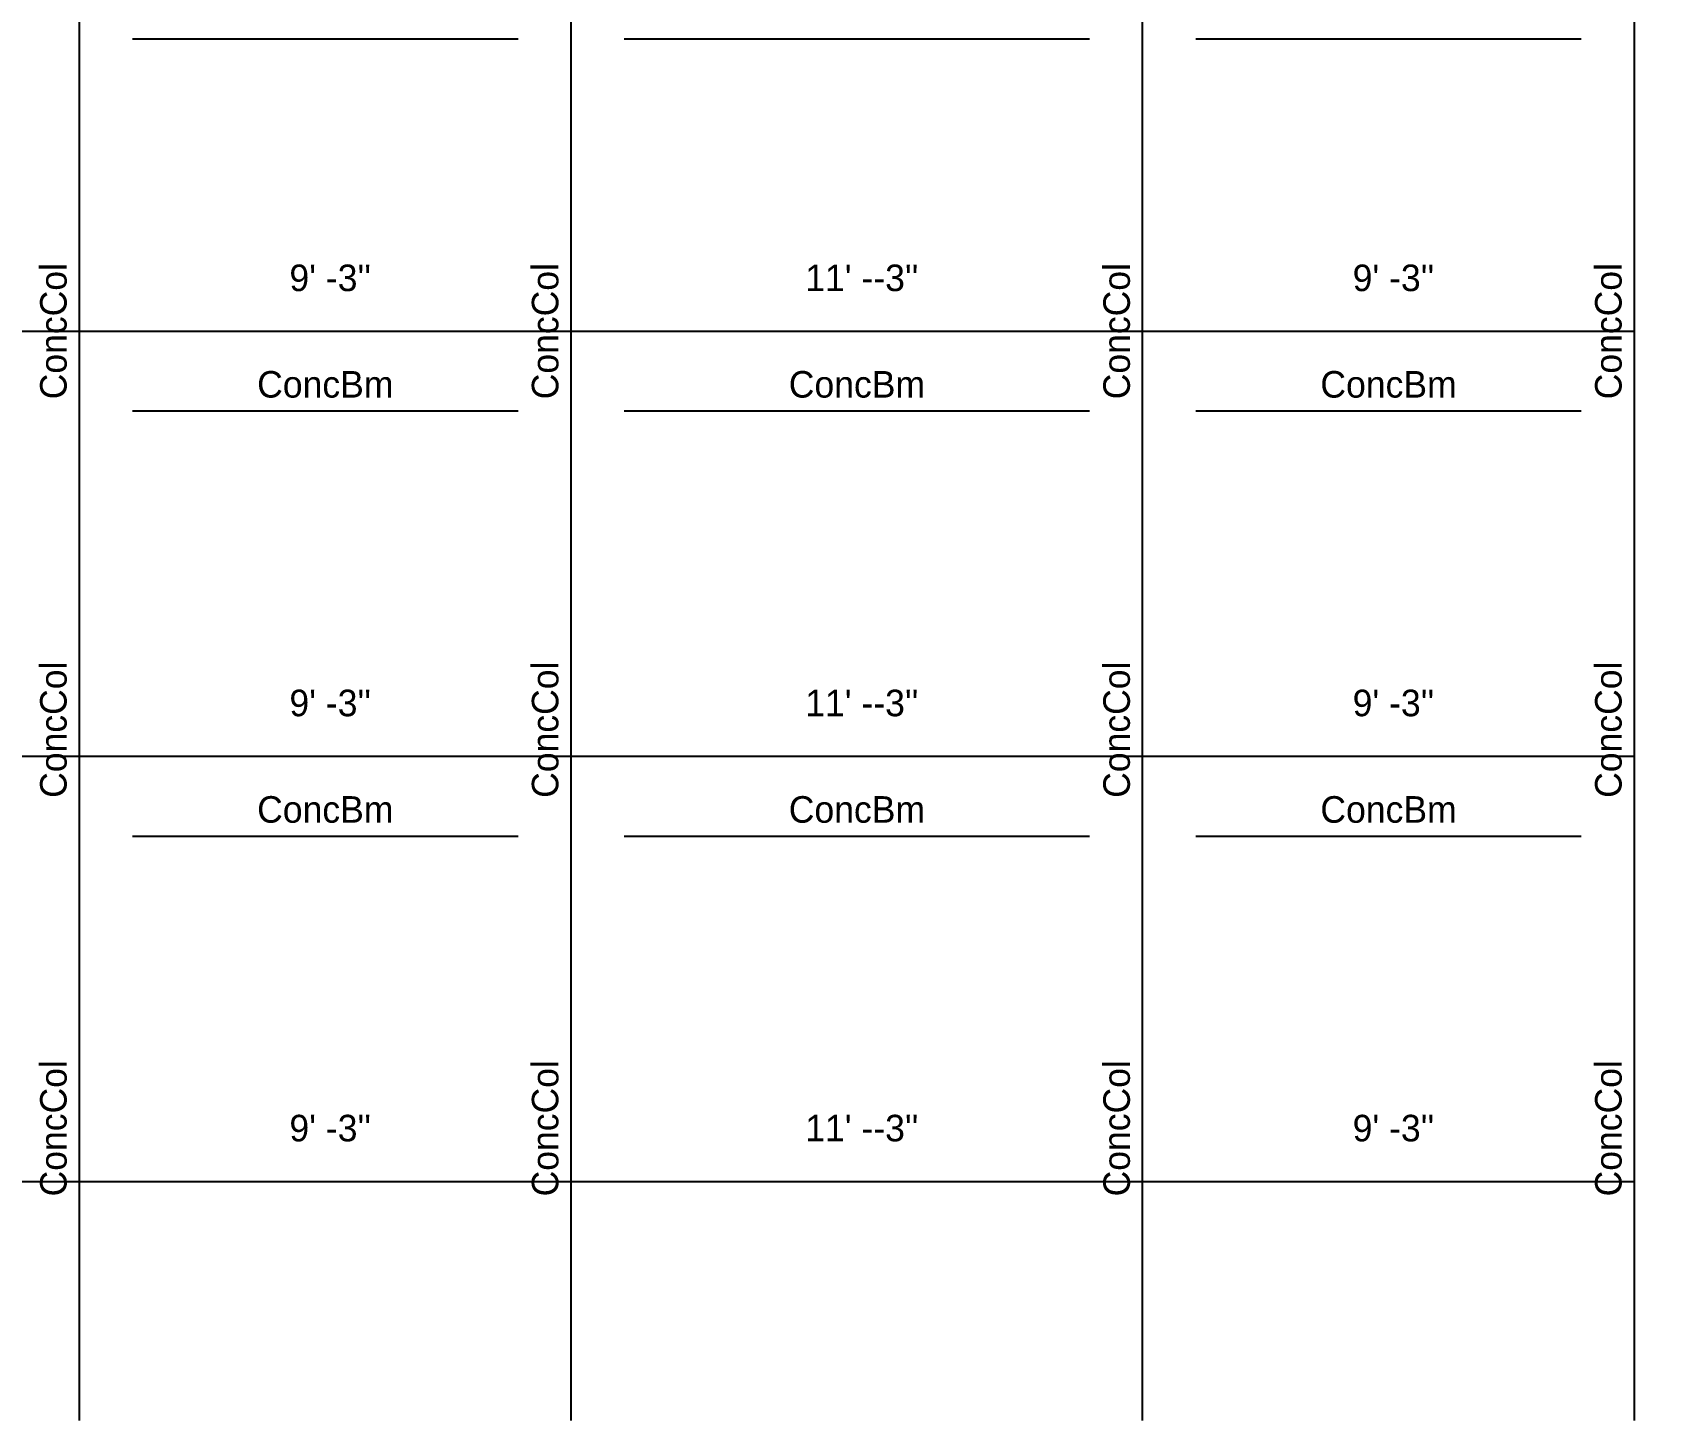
# Model space of a CAD drawing. Extents: x -38 to 2998, y -195 to 11529.
# Drawn here: x 1723.4 to 2089.8, y 1308 to 1621.5 of the extents above; entities that cross this region are included whole.
import ezdxf
from ezdxf.enums import TextEntityAlignment as Align

# ---------------------------------------------------------------- set-up
doc = ezdxf.new("R2010")
doc.units = 0
doc.header["$MEASUREMENT"] = 0
doc.layers.get('0').update_dxf_attribs({"linetype": 'CONTINUOUS'})
for name, color, linetype in [('CENTERLINES', 7, 'CONTINUOUS'), ('DIMENSIONS', 4, 'CONTINUOUS'), ('TEXT', 5, 'CONTINUOUS')]:
    doc.layers.add(name, color=color, linetype=linetype)
doc.dimstyles.get("Standard").update_dxf_attribs({"dimtxt": 0.18, "dimasz": 0.18, "dimexe": 0.18, "dimexo": 0.0625, "dimgap": 0.09, "dimtad": 0, "dimtih": 1, "dimtoh": 1, "dimdec": 4, "dimzin": 0, "dimtxsty": 'STANDARD', "dimcen": 0.09, "dimazin": 3, "dimtfac": 1, "dimtdec": 4, "dimtofl": 0, "dimtmove": 0, "dimatfit": 3, "dimtolj": 1, "dimtzin": 0})

# ---------------------------------------------------------------- blocks, each defined once
blk = doc.blocks.new('*D3449')
at = {"color": 1, "linetype": 'BYBLOCK'}
for points in [[(1516.77, 1366.77), (1515.71, 1365.71), (1508.29, 1358.29), (1507.23, 1357.23)], [(1738.77, 1366.77), (1737.71, 1365.71), (1730.29, 1358.29), (1729.23, 1357.23)]]:
    blk.add_solid(points, dxfattribs=at)
at = {"layer": 'DIMENSIONS', "color": 9, "linetype": 'BYBLOCK'}
for p, q in [((1512, 1362), (1512, 1380)), ((1734, 1362), (1734, 1380))]:
    blk.add_line(p, q, dxfattribs=at)
at = {"layer": 'DIMENSIONS', "color": 0, "linetype": 'BYBLOCK'}
blk.add_line((1512, 1362), (1734, 1362), dxfattribs=at)
at = {"layer": 'DIMENSIONS', "color": 0, "linetype": 'BYBLOCK', "insert": (1623, 1374), "char_height": 6, "attachment_point": 5}
blk.add_mtext("\\A1; 18' -6''", dxfattribs=at)
blk = doc.blocks.new('*D3450')
at = {"color": 1, "linetype": 'BYBLOCK'}
for points in [[(1738.77, 1366.77), (1737.71, 1365.71), (1730.29, 1358.29), (1729.23, 1357.23)], [(1849.77, 1366.77), (1848.71, 1365.71), (1841.29, 1358.29), (1840.23, 1357.23)]]:
    blk.add_solid(points, dxfattribs=at)
at = {"layer": 'DIMENSIONS', "color": 9, "linetype": 'BYBLOCK'}
for p, q in [((1734, 1362), (1734, 1380)), ((1845, 1362), (1845, 1380))]:
    blk.add_line(p, q, dxfattribs=at)
at = {"layer": 'DIMENSIONS', "color": 0, "linetype": 'BYBLOCK'}
blk.add_line((1734, 1362), (1845, 1362), dxfattribs=at)
at = {"layer": 'DIMENSIONS', "color": 0, "linetype": 'BYBLOCK', "insert": (1789.5, 1374), "char_height": 6, "attachment_point": 5}
blk.add_mtext("\\A1; 9' -3''", dxfattribs=at)
blk = doc.blocks.new('*D3451')
at = {"color": 1, "linetype": 'BYBLOCK'}
for points in [[(1849.77, 1366.77), (1848.71, 1365.71), (1841.29, 1358.29), (1840.23, 1357.23)], [(1978.77, 1366.77), (1977.71, 1365.71), (1970.29, 1358.29), (1969.23, 1357.23)]]:
    blk.add_solid(points, dxfattribs=at)
at = {"layer": 'DIMENSIONS', "color": 9, "linetype": 'BYBLOCK'}
for p, q in [((1845, 1362), (1845, 1380)), ((1974, 1362), (1974, 1380))]:
    blk.add_line(p, q, dxfattribs=at)
at = {"layer": 'DIMENSIONS', "color": 0, "linetype": 'BYBLOCK'}
blk.add_line((1845, 1362), (1974, 1362), dxfattribs=at)
at = {"layer": 'DIMENSIONS', "color": 0, "linetype": 'BYBLOCK', "insert": (1909.5, 1374), "char_height": 6, "attachment_point": 5}
blk.add_mtext("\\A1; 11' --3''", dxfattribs=at)
blk = doc.blocks.new('*D3452')
at = {"color": 1, "linetype": 'BYBLOCK'}
for points in [[(1978.77, 1366.77), (1977.71, 1365.71), (1970.29, 1358.29), (1969.23, 1357.23)], [(2089.77, 1366.77), (2088.71, 1365.71), (2081.29, 1358.29), (2080.23, 1357.23)]]:
    blk.add_solid(points, dxfattribs=at)
at = {"layer": 'DIMENSIONS', "color": 9, "linetype": 'BYBLOCK'}
for p, q in [((1974, 1362), (1974, 1380)), ((2085, 1362), (2085, 1380))]:
    blk.add_line(p, q, dxfattribs=at)
at = {"layer": 'DIMENSIONS', "color": 0, "linetype": 'BYBLOCK'}
blk.add_line((1974, 1362), (2085, 1362), dxfattribs=at)
at = {"layer": 'DIMENSIONS', "color": 0, "linetype": 'BYBLOCK', "insert": (2029.5, 1374), "char_height": 6, "attachment_point": 5}
blk.add_mtext("\\A1; 9' -3''", dxfattribs=at)
blk = doc.blocks.new('*D3465')
at = {"color": 1, "linetype": 'BYBLOCK'}
for points in [[(1516.77, 1558.77), (1515.71, 1557.71), (1508.29, 1550.29), (1507.23, 1549.23)], [(1738.77, 1558.77), (1737.71, 1557.71), (1730.29, 1550.29), (1729.23, 1549.23)]]:
    blk.add_solid(points, dxfattribs=at)
at = {"layer": 'DIMENSIONS', "color": 9, "linetype": 'BYBLOCK'}
for p, q in [((1512, 1554), (1512, 1572)), ((1734, 1554), (1734, 1572))]:
    blk.add_line(p, q, dxfattribs=at)
at = {"layer": 'DIMENSIONS', "color": 0, "linetype": 'BYBLOCK'}
blk.add_line((1512, 1554), (1734, 1554), dxfattribs=at)
at = {"layer": 'DIMENSIONS', "color": 0, "linetype": 'BYBLOCK', "insert": (1623, 1566), "char_height": 6, "attachment_point": 5}
blk.add_mtext("\\A1; 18' -6''", dxfattribs=at)
blk = doc.blocks.new('*D3466')
at = {"color": 1, "linetype": 'BYBLOCK'}
for points in [[(1738.77, 1558.77), (1737.71, 1557.71), (1730.29, 1550.29), (1729.23, 1549.23)], [(1849.77, 1558.77), (1848.71, 1557.71), (1841.29, 1550.29), (1840.23, 1549.23)]]:
    blk.add_solid(points, dxfattribs=at)
at = {"layer": 'DIMENSIONS', "color": 9, "linetype": 'BYBLOCK'}
for p, q in [((1734, 1554), (1734, 1572)), ((1845, 1554), (1845, 1572))]:
    blk.add_line(p, q, dxfattribs=at)
at = {"layer": 'DIMENSIONS', "color": 0, "linetype": 'BYBLOCK'}
blk.add_line((1734, 1554), (1845, 1554), dxfattribs=at)
at = {"layer": 'DIMENSIONS', "color": 0, "linetype": 'BYBLOCK', "insert": (1789.5, 1566), "char_height": 6, "attachment_point": 5}
blk.add_mtext("\\A1; 9' -3''", dxfattribs=at)
blk = doc.blocks.new('*D3467')
at = {"color": 1, "linetype": 'BYBLOCK'}
for points in [[(1849.77, 1558.77), (1848.71, 1557.71), (1841.29, 1550.29), (1840.23, 1549.23)], [(1978.77, 1558.77), (1977.71, 1557.71), (1970.29, 1550.29), (1969.23, 1549.23)]]:
    blk.add_solid(points, dxfattribs=at)
at = {"layer": 'DIMENSIONS', "color": 9, "linetype": 'BYBLOCK'}
for p, q in [((1845, 1554), (1845, 1572)), ((1974, 1554), (1974, 1572))]:
    blk.add_line(p, q, dxfattribs=at)
at = {"layer": 'DIMENSIONS', "color": 0, "linetype": 'BYBLOCK'}
blk.add_line((1845, 1554), (1974, 1554), dxfattribs=at)
at = {"layer": 'DIMENSIONS', "color": 0, "linetype": 'BYBLOCK', "insert": (1909.5, 1566), "char_height": 6, "attachment_point": 5}
blk.add_mtext("\\A1; 11' --3''", dxfattribs=at)
blk = doc.blocks.new('*D3468')
at = {"color": 1, "linetype": 'BYBLOCK'}
for points in [[(1978.77, 1558.77), (1977.71, 1557.71), (1970.29, 1550.29), (1969.23, 1549.23)], [(2089.77, 1558.77), (2088.71, 1557.71), (2081.29, 1550.29), (2080.23, 1549.23)]]:
    blk.add_solid(points, dxfattribs=at)
at = {"layer": 'DIMENSIONS', "color": 9, "linetype": 'BYBLOCK'}
for p, q in [((1974, 1554), (1974, 1572)), ((2085, 1554), (2085, 1572))]:
    blk.add_line(p, q, dxfattribs=at)
at = {"layer": 'DIMENSIONS', "color": 0, "linetype": 'BYBLOCK'}
blk.add_line((1974, 1554), (2085, 1554), dxfattribs=at)
at = {"layer": 'DIMENSIONS', "color": 0, "linetype": 'BYBLOCK', "insert": (2029.5, 1566), "char_height": 6, "attachment_point": 5}
blk.add_mtext("\\A1; 9' -3''", dxfattribs=at)
blk = doc.blocks.new('*D3935')
at = {"color": 1, "linetype": 'BYBLOCK'}
for points in [[(1516.77, 1462.77), (1515.71, 1461.71), (1508.29, 1454.29), (1507.23, 1453.23)], [(1738.77, 1462.77), (1737.71, 1461.71), (1730.29, 1454.29), (1729.23, 1453.23)]]:
    blk.add_solid(points, dxfattribs=at)
at = {"layer": 'DIMENSIONS', "color": 9, "linetype": 'BYBLOCK'}
for p, q in [((1512, 1458), (1512, 1476)), ((1734, 1458), (1734, 1476))]:
    blk.add_line(p, q, dxfattribs=at)
at = {"layer": 'DIMENSIONS', "color": 0, "linetype": 'BYBLOCK'}
blk.add_line((1512, 1458), (1734, 1458), dxfattribs=at)
at = {"layer": 'DIMENSIONS', "color": 0, "linetype": 'BYBLOCK', "insert": (1623, 1470), "char_height": 6, "attachment_point": 5}
blk.add_mtext("\\A1; 18' -6''", dxfattribs=at)
blk = doc.blocks.new('*D3936')
at = {"color": 1, "linetype": 'BYBLOCK'}
for points in [[(1738.77, 1462.77), (1737.71, 1461.71), (1730.29, 1454.29), (1729.23, 1453.23)], [(1849.77, 1462.77), (1848.71, 1461.71), (1841.29, 1454.29), (1840.23, 1453.23)]]:
    blk.add_solid(points, dxfattribs=at)
at = {"layer": 'DIMENSIONS', "color": 9, "linetype": 'BYBLOCK'}
for p, q in [((1734, 1458), (1734, 1476)), ((1845, 1458), (1845, 1476))]:
    blk.add_line(p, q, dxfattribs=at)
at = {"layer": 'DIMENSIONS', "color": 0, "linetype": 'BYBLOCK'}
blk.add_line((1734, 1458), (1845, 1458), dxfattribs=at)
at = {"layer": 'DIMENSIONS', "color": 0, "linetype": 'BYBLOCK', "insert": (1789.5, 1470), "char_height": 6, "attachment_point": 5}
blk.add_mtext("\\A1; 9' -3''", dxfattribs=at)
blk = doc.blocks.new('*D3937')
at = {"color": 1, "linetype": 'BYBLOCK'}
for points in [[(1849.77, 1462.77), (1848.71, 1461.71), (1841.29, 1454.29), (1840.23, 1453.23)], [(1978.77, 1462.77), (1977.71, 1461.71), (1970.29, 1454.29), (1969.23, 1453.23)]]:
    blk.add_solid(points, dxfattribs=at)
at = {"layer": 'DIMENSIONS', "color": 9, "linetype": 'BYBLOCK'}
for p, q in [((1845, 1458), (1845, 1476)), ((1974, 1458), (1974, 1476))]:
    blk.add_line(p, q, dxfattribs=at)
at = {"layer": 'DIMENSIONS', "color": 0, "linetype": 'BYBLOCK'}
blk.add_line((1845, 1458), (1974, 1458), dxfattribs=at)
at = {"layer": 'DIMENSIONS', "color": 0, "linetype": 'BYBLOCK', "insert": (1909.5, 1470), "char_height": 6, "attachment_point": 5}
blk.add_mtext("\\A1; 11' --3''", dxfattribs=at)
blk = doc.blocks.new('*D3938')
at = {"color": 1, "linetype": 'BYBLOCK'}
for points in [[(1978.77, 1462.77), (1977.71, 1461.71), (1970.29, 1454.29), (1969.23, 1453.23)], [(2089.77, 1462.77), (2088.71, 1461.71), (2081.29, 1454.29), (2080.23, 1453.23)]]:
    blk.add_solid(points, dxfattribs=at)
at = {"layer": 'DIMENSIONS', "color": 9, "linetype": 'BYBLOCK'}
for p, q in [((1974, 1458), (1974, 1476)), ((2085, 1458), (2085, 1476))]:
    blk.add_line(p, q, dxfattribs=at)
at = {"layer": 'DIMENSIONS', "color": 0, "linetype": 'BYBLOCK'}
blk.add_line((1974, 1458), (2085, 1458), dxfattribs=at)
at = {"layer": 'DIMENSIONS', "color": 0, "linetype": 'BYBLOCK', "insert": (2029.5, 1470), "char_height": 6, "attachment_point": 5}
blk.add_mtext("\\A1; 9' -3''", dxfattribs=at)
blk = doc.blocks.new('*D4405')
at = {"color": 1, "linetype": 'BYBLOCK'}
for points in [[(1516.77, 1462.77), (1515.71, 1461.71), (1508.29, 1454.29), (1507.23, 1453.23)], [(1738.77, 1462.77), (1737.71, 1461.71), (1730.29, 1454.29), (1729.23, 1453.23)]]:
    blk.add_solid(points, dxfattribs=at)
at = {"layer": 'DIMENSIONS', "color": 9, "linetype": 'BYBLOCK'}
for p, q in [((1512, 1458), (1512, 1476)), ((1734, 1458), (1734, 1476))]:
    blk.add_line(p, q, dxfattribs=at)
at = {"layer": 'DIMENSIONS', "color": 0, "linetype": 'BYBLOCK'}
blk.add_line((1512, 1458), (1734, 1458), dxfattribs=at)
at = {"layer": 'DIMENSIONS', "color": 0, "linetype": 'BYBLOCK', "insert": (1623, 1470), "char_height": 6, "attachment_point": 5}
blk.add_mtext("\\A1; 18' -6''", dxfattribs=at)
blk = doc.blocks.new('*D4406')
at = {"color": 1, "linetype": 'BYBLOCK'}
for points in [[(1738.77, 1462.77), (1737.71, 1461.71), (1730.29, 1454.29), (1729.23, 1453.23)], [(1849.77, 1462.77), (1848.71, 1461.71), (1841.29, 1454.29), (1840.23, 1453.23)]]:
    blk.add_solid(points, dxfattribs=at)
at = {"layer": 'DIMENSIONS', "color": 9, "linetype": 'BYBLOCK'}
for p, q in [((1734, 1458), (1734, 1476)), ((1845, 1458), (1845, 1476))]:
    blk.add_line(p, q, dxfattribs=at)
at = {"layer": 'DIMENSIONS', "color": 0, "linetype": 'BYBLOCK'}
blk.add_line((1734, 1458), (1845, 1458), dxfattribs=at)
at = {"layer": 'DIMENSIONS', "color": 0, "linetype": 'BYBLOCK', "insert": (1789.5, 1470), "char_height": 6, "attachment_point": 5}
blk.add_mtext("\\A1; 9' -3''", dxfattribs=at)
blk = doc.blocks.new('*D4407')
at = {"color": 1, "linetype": 'BYBLOCK'}
for points in [[(1849.77, 1462.77), (1848.71, 1461.71), (1841.29, 1454.29), (1840.23, 1453.23)], [(1978.77, 1462.77), (1977.71, 1461.71), (1970.29, 1454.29), (1969.23, 1453.23)]]:
    blk.add_solid(points, dxfattribs=at)
at = {"layer": 'DIMENSIONS', "color": 9, "linetype": 'BYBLOCK'}
for p, q in [((1845, 1458), (1845, 1476)), ((1974, 1458), (1974, 1476))]:
    blk.add_line(p, q, dxfattribs=at)
at = {"layer": 'DIMENSIONS', "color": 0, "linetype": 'BYBLOCK'}
blk.add_line((1845, 1458), (1974, 1458), dxfattribs=at)
at = {"layer": 'DIMENSIONS', "color": 0, "linetype": 'BYBLOCK', "insert": (1909.5, 1470), "char_height": 6, "attachment_point": 5}
blk.add_mtext("\\A1; 11' --3''", dxfattribs=at)
blk = doc.blocks.new('*D4408')
at = {"color": 1, "linetype": 'BYBLOCK'}
for points in [[(1978.77, 1462.77), (1977.71, 1461.71), (1970.29, 1454.29), (1969.23, 1453.23)], [(2089.77, 1462.77), (2088.71, 1461.71), (2081.29, 1454.29), (2080.23, 1453.23)]]:
    blk.add_solid(points, dxfattribs=at)
at = {"layer": 'DIMENSIONS', "color": 9, "linetype": 'BYBLOCK'}
for p, q in [((1974, 1458), (1974, 1476)), ((2085, 1458), (2085, 1476))]:
    blk.add_line(p, q, dxfattribs=at)
at = {"layer": 'DIMENSIONS', "color": 0, "linetype": 'BYBLOCK'}
blk.add_line((1974, 1458), (2085, 1458), dxfattribs=at)
at = {"layer": 'DIMENSIONS', "color": 0, "linetype": 'BYBLOCK', "insert": (2029.5, 1470), "char_height": 6, "attachment_point": 5}
blk.add_mtext("\\A1; 9' -3''", dxfattribs=at)
blk = doc.blocks.new('*D4875')
at = {"color": 1, "linetype": 'BYBLOCK'}
for points in [[(1516.77, 1462.77), (1515.71, 1461.71), (1508.29, 1454.29), (1507.23, 1453.23)], [(1738.77, 1462.77), (1737.71, 1461.71), (1730.29, 1454.29), (1729.23, 1453.23)]]:
    blk.add_solid(points, dxfattribs=at)
at = {"layer": 'DIMENSIONS', "color": 9, "linetype": 'BYBLOCK'}
for p, q in [((1512, 1458), (1512, 1476)), ((1734, 1458), (1734, 1476))]:
    blk.add_line(p, q, dxfattribs=at)
at = {"layer": 'DIMENSIONS', "color": 0, "linetype": 'BYBLOCK'}
blk.add_line((1512, 1458), (1734, 1458), dxfattribs=at)
at = {"layer": 'DIMENSIONS', "color": 0, "linetype": 'BYBLOCK', "insert": (1623, 1470), "char_height": 6, "attachment_point": 5}
blk.add_mtext("\\A1; 18' -6''", dxfattribs=at)
blk = doc.blocks.new('*D4876')
at = {"color": 1, "linetype": 'BYBLOCK'}
for points in [[(1738.77, 1462.77), (1737.71, 1461.71), (1730.29, 1454.29), (1729.23, 1453.23)], [(1849.77, 1462.77), (1848.71, 1461.71), (1841.29, 1454.29), (1840.23, 1453.23)]]:
    blk.add_solid(points, dxfattribs=at)
at = {"layer": 'DIMENSIONS', "color": 9, "linetype": 'BYBLOCK'}
for p, q in [((1734, 1458), (1734, 1476)), ((1845, 1458), (1845, 1476))]:
    blk.add_line(p, q, dxfattribs=at)
at = {"layer": 'DIMENSIONS', "color": 0, "linetype": 'BYBLOCK'}
blk.add_line((1734, 1458), (1845, 1458), dxfattribs=at)
at = {"layer": 'DIMENSIONS', "color": 0, "linetype": 'BYBLOCK', "insert": (1789.5, 1470), "char_height": 6, "attachment_point": 5}
blk.add_mtext("\\A1; 9' -3''", dxfattribs=at)
blk = doc.blocks.new('*D4877')
at = {"color": 1, "linetype": 'BYBLOCK'}
for points in [[(1849.77, 1462.77), (1848.71, 1461.71), (1841.29, 1454.29), (1840.23, 1453.23)], [(1978.77, 1462.77), (1977.71, 1461.71), (1970.29, 1454.29), (1969.23, 1453.23)]]:
    blk.add_solid(points, dxfattribs=at)
at = {"layer": 'DIMENSIONS', "color": 9, "linetype": 'BYBLOCK'}
for p, q in [((1845, 1458), (1845, 1476)), ((1974, 1458), (1974, 1476))]:
    blk.add_line(p, q, dxfattribs=at)
at = {"layer": 'DIMENSIONS', "color": 0, "linetype": 'BYBLOCK'}
blk.add_line((1845, 1458), (1974, 1458), dxfattribs=at)
at = {"layer": 'DIMENSIONS', "color": 0, "linetype": 'BYBLOCK', "insert": (1909.5, 1470), "char_height": 6, "attachment_point": 5}
blk.add_mtext("\\A1; 11' --3''", dxfattribs=at)
blk = doc.blocks.new('*D4878')
at = {"color": 1, "linetype": 'BYBLOCK'}
for points in [[(1978.77, 1462.77), (1977.71, 1461.71), (1970.29, 1454.29), (1969.23, 1453.23)], [(2089.77, 1462.77), (2088.71, 1461.71), (2081.29, 1454.29), (2080.23, 1453.23)]]:
    blk.add_solid(points, dxfattribs=at)
at = {"layer": 'DIMENSIONS', "color": 9, "linetype": 'BYBLOCK'}
for p, q in [((1974, 1458), (1974, 1476)), ((2085, 1458), (2085, 1476))]:
    blk.add_line(p, q, dxfattribs=at)
at = {"layer": 'DIMENSIONS', "color": 0, "linetype": 'BYBLOCK'}
blk.add_line((1974, 1458), (2085, 1458), dxfattribs=at)
at = {"layer": 'DIMENSIONS', "color": 0, "linetype": 'BYBLOCK', "insert": (2029.5, 1470), "char_height": 6, "attachment_point": 5}
blk.add_mtext("\\A1; 9' -3''", dxfattribs=at)

msp = doc.modelspace()

# ---------------------------------------------------------------- linework, layer by layer
at = {"layer": 'CENTERLINES', "color": 0, "linetype": 'CONTINUOUS'}
for p, q in [((1734, 1584), (1734, 1728)), ((1845, 1584), (1845, 1728)), ((1974, 1584), (1974, 1728)), ((2085, 1584), (2085, 1728)), ((1734, 1488), (1734, 1620)), ((1734, 1488), (1734, 1620)), ((1734, 1488), (1734, 1620)), ((1746, 1620), (1833, 1620)), ((1746, 1620), (1833, 1620)), ((1746, 1620), (1833, 1620)), ((1845, 1488), (1845, 1620)), ((1845, 1488), (1845, 1620)), ((1845, 1488), (1845, 1620)), ((1857, 1620), (1962, 1620)), ((1857, 1620), (1962, 1620)), ((1857, 1620), (1962, 1620)), ((1974, 1488), (1974, 1620)), ((1974, 1488), (1974, 1620)), ((1974, 1488), (1974, 1620)), ((1986, 1620), (2073, 1620)), ((1986, 1620), (2073, 1620)), ((1986, 1620), (2073, 1620)), ((2085, 1488), (2085, 1620)), ((2085, 1488), (2085, 1620)), ((2085, 1488), (2085, 1620)), ((1734, 1392), (1734, 1536)), ((1746, 1536), (1833, 1536)), ((1845, 1392), (1845, 1536)), ((1857, 1536), (1962, 1536)), ((1974, 1392), (1974, 1536)), ((1986, 1536), (2073, 1536)), ((2085, 1392), (2085, 1536)), ((1734, 1308), (1734, 1440)), ((1734, 1308), (1734, 1440)), ((1734, 1308), (1734, 1440)), ((1746, 1440), (1833, 1440)), ((1746, 1440), (1833, 1440)), ((1746, 1440), (1833, 1440)), ((1845, 1308), (1845, 1440)), ((1845, 1308), (1845, 1440)), ((1845, 1308), (1845, 1440)), ((1857, 1440), (1962, 1440)), ((1857, 1440), (1962, 1440)), ((1857, 1440), (1962, 1440)), ((1974, 1308), (1974, 1440)), ((1974, 1308), (1974, 1440)), ((1974, 1308), (1974, 1440)), ((1986, 1440), (2073, 1440)), ((1986, 1440), (2073, 1440)), ((1986, 1440), (2073, 1440)), ((2085, 1308), (2085, 1440)), ((2085, 1308), (2085, 1440)), ((2085, 1308), (2085, 1440))]:
    msp.add_line(p, q, dxfattribs=at)

# ---------------------------------------------------------------- texts
at = {"layer": 'TEXT', "color": 0}
for p in [(1728, 1554), (1728, 1554), (1728, 1554), (1839, 1554), (1839, 1554), (1839, 1554), (1968, 1554), (1968, 1554), (1968, 1554), (2079, 1554), (2079, 1554), (2079, 1554), (1728, 1464), (1839, 1464), (1968, 1464), (2079, 1464), (1728, 1374), (1728, 1374), (1728, 1374), (1839, 1374), (1839, 1374), (1839, 1374), (1968, 1374), (1968, 1374), (1968, 1374), (2079, 1374), (2079, 1374), (2079, 1374)]:
    msp.add_text('ConcCol', height=6, rotation=90, dxfattribs=at).set_placement(p, align=Align.MIDDLE)
for p in [(1789.5, 1542), (1909.5, 1542), (2029.5, 1542), (1789.5, 1446), (1789.5, 1446), (1789.5, 1446), (1909.5, 1446), (1909.5, 1446), (1909.5, 1446), (2029.5, 1446), (2029.5, 1446), (2029.5, 1446)]:
    msp.add_text('ConcBm', height=6, dxfattribs=at).set_placement(p, align=Align.MIDDLE)

# ---------------------------------------------------------------- dimensions: what is measured, and where the dimension line sits
at = {"layer": 'DIMENSIONS'}
for base, p1, p2, picture, middle in [((1734, 1554), (1512, 1542), (1734, 1542), '*D3465', (1623, 1542)), ((1845, 1554), (1734, 1542), (1845, 1542), '*D3466', (1789.5, 1542)), ((1974, 1554), (1845, 1542), (1974, 1542), '*D3467', (1909.5, 1542)), ((2085, 1554), (1974, 1542), (2085, 1542), '*D3468', (2029.5, 1542)), ((1734, 1458), (1512, 1446), (1734, 1446), '*D3935', (1623, 1446)), ((1734, 1458), (1512, 1446), (1734, 1446), '*D4405', (1623, 1446)), ((1734, 1458), (1512, 1446), (1734, 1446), '*D4875', (1623, 1446)), ((1845, 1458), (1734, 1446), (1845, 1446), '*D3936', (1789.5, 1446)), ((1845, 1458), (1734, 1446), (1845, 1446), '*D4406', (1789.5, 1446)), ((1845, 1458), (1734, 1446), (1845, 1446), '*D4876', (1789.5, 1446)), ((1974, 1458), (1845, 1446), (1974, 1446), '*D3937', (1909.5, 1446)), ((1974, 1458), (1845, 1446), (1974, 1446), '*D4407', (1909.5, 1446)), ((1974, 1458), (1845, 1446), (1974, 1446), '*D4877', (1909.5, 1446)), ((2085, 1458), (1974, 1446), (2085, 1446), '*D3938', (2029.5, 1446)), ((2085, 1458), (1974, 1446), (2085, 1446), '*D4408', (2029.5, 1446)), ((2085, 1458), (1974, 1446), (2085, 1446), '*D4878', (2029.5, 1446)), ((1734, 1362), (1512, 1350), (1734, 1350), '*D3449', (1623, 1350)), ((1845, 1362), (1734, 1350), (1845, 1350), '*D3450', (1789.5, 1350)), ((1974, 1362), (1845, 1350), (1974, 1350), '*D3451', (1909.5, 1350)), ((2085, 1362), (1974, 1350), (2085, 1350), '*D3452', (2029.5, 1350))]:
    dim = msp.add_linear_dim(base=base, p1=p1, p2=p2, dimstyle='STANDARD', dxfattribs=at)
    dim.commit()
    dim.dimension.update_dxf_attribs({"geometry": picture, "text_midpoint": middle})

doc.saveas('drawing.dxf')
